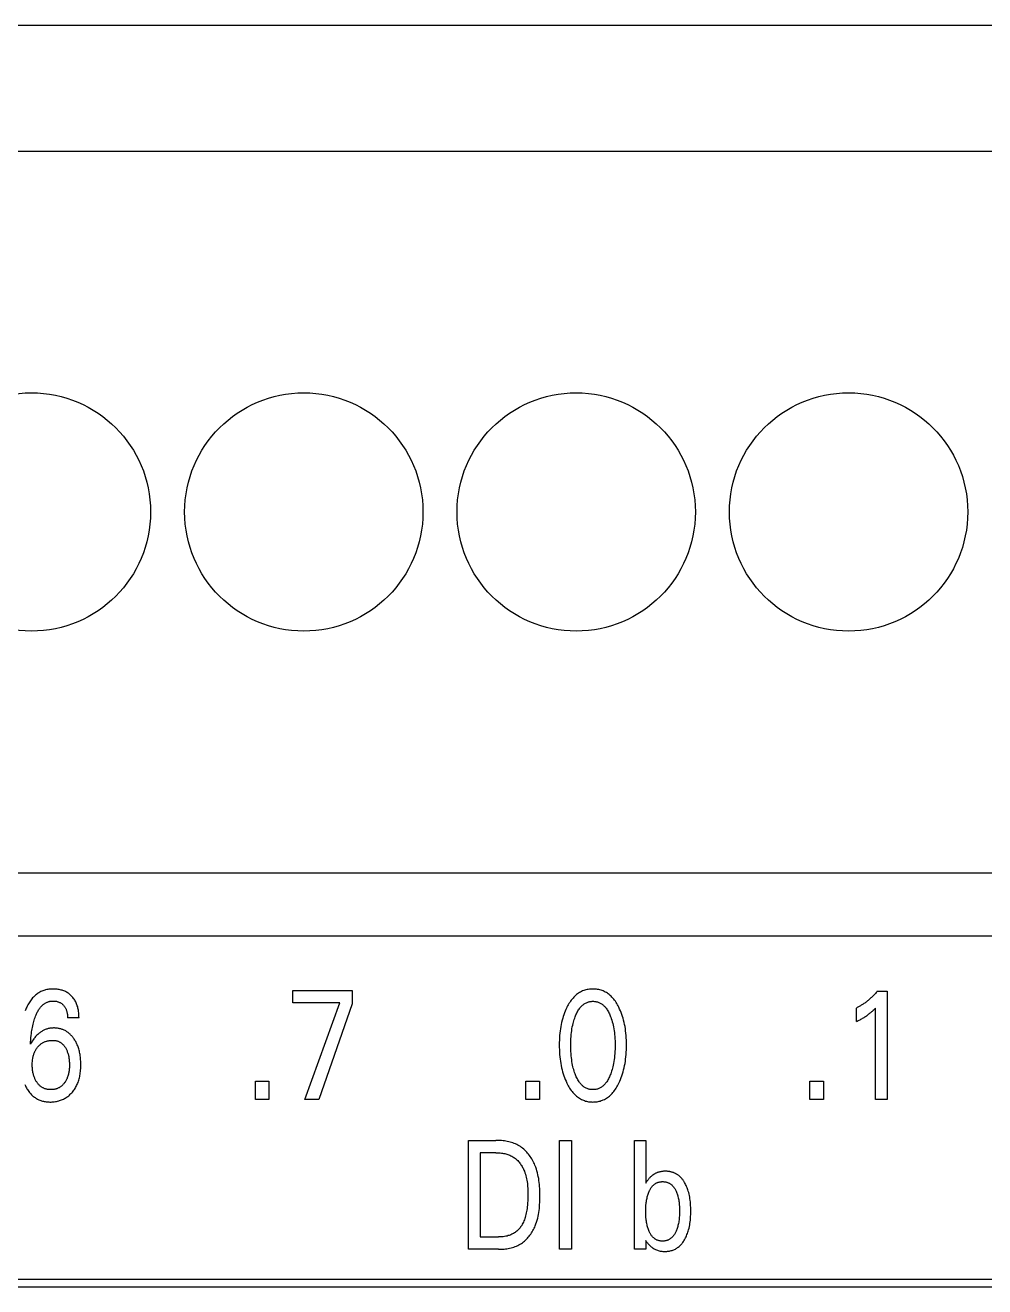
# Model space of a CAD drawing. Extents: x 867151 to 1787449, y -2071112 to -1028603.
# Drawn here: x 871158.05 to 871172.15, y -1032625.48 to -1032606.95 of the extents above; entities that cross this region are included whole.
import ezdxf

# ---------------------------------------------------------------- set-up
doc = ezdxf.new("R2010")
doc.units = 0
doc.header["$LTSCALE"] = 4
doc.header["$MEASUREMENT"] = 0
doc.layers.get('0').update_dxf_attribs({"linetype": 'CONTINUOUS'})
doc.layers.add('20000_FRONT_O', color=7, linetype='CONTINUOUS')

# ---------------------------------------------------------------- blocks, each defined once
blk = doc.blocks.new('CPU')
at = {"layer": '20000_FRONT_O', "color": 7, "linetype": 'Continuous'}
for p, q in [((82731.018, 11093.673), (82812.298, 11093.673)), ((82731.018, 11091.823), (82812.298, 11091.823)), ((82732.104, 11081.223), (82812.298, 11081.223)), ((82822.658, 11080.293), (82734.658, 11080.293)), ((82785.498, 11079.313), (82785.498, 11079.493)), ((82785.498, 11079.493), (82786.368, 11079.493)), ((82786.368, 11079.493), (82786.368, 11079.296)), ((82794.08, 11079.483), (82794.225, 11079.483)), ((82794.225, 11079.483), (82794.225, 11077.893)), ((82786.188, 11079.313), (82785.498, 11079.313)), ((82785.672, 11077.893), (82786.188, 11079.313)), ((82786.368, 11079.296), (82785.878, 11077.893)), ((82782.357, 11079.092), (82782.189, 11079.092)), ((82793.773, 11079.038), (82793.773, 11079.237)), ((82794.054, 11077.893), (82794.054, 11079.236)), ((82784.948, 11077.893), (82784.948, 11078.162)), ((82784.948, 11078.162), (82785.145, 11078.162)), ((82785.145, 11078.162), (82785.145, 11077.893)), ((82788.919, 11077.893), (82788.919, 11078.162)), ((82788.919, 11078.162), (82789.117, 11078.162)), ((82789.117, 11078.162), (82789.117, 11077.893)), ((82793.091, 11077.893), (82793.091, 11078.162)), ((82793.091, 11078.162), (82793.289, 11078.162)), ((82793.289, 11078.162), (82793.289, 11077.893)), ((82785.145, 11077.893), (82784.948, 11077.893)), ((82785.878, 11077.893), (82785.672, 11077.893)), ((82789.117, 11077.893), (82788.919, 11077.893)), ((82793.289, 11077.893), (82793.091, 11077.893)), ((82794.225, 11077.893), (82794.054, 11077.893)), ((82788.075, 11075.693), (82788.075, 11077.293)), ((82788.075, 11077.293), (82788.48, 11077.293)), ((82789.413, 11075.693), (82789.413, 11077.293)), ((82789.413, 11077.293), (82789.588, 11077.293)), ((82789.588, 11077.293), (82789.588, 11075.693)), ((82790.515, 11075.693), (82790.515, 11077.293)), ((82790.515, 11077.293), (82790.679, 11077.293)), ((82790.679, 11077.293), (82790.679, 11076.662)), ((82788.25, 11077.111), (82788.25, 11075.874)), ((82788.48, 11077.111), (82788.25, 11077.111)), ((82790.679, 11076.662), (82790.692, 11076.682)), ((82788.25, 11075.874), (82788.516, 11075.874)), ((82790.679, 11075.821), (82790.679, 11075.693)), ((82790.681, 11075.818), (82790.679, 11075.821)), ((82788.515, 11075.693), (82788.075, 11075.693)), ((82789.588, 11075.693), (82789.413, 11075.693)), ((82790.679, 11075.693), (82790.515, 11075.693)), ((82752.018, 11075.253), (82811.303, 11075.253)), ((82751.908, 11075.143), (82811.413, 11075.143))]:
    blk.add_line(p, q, dxfattribs=at)
for points in [[(82782.357, 11079.092), (82782.356, 11079.111), (82782.356, 11079.129), (82782.354, 11079.148), (82782.353, 11079.166), (82782.351, 11079.185), (82782.348, 11079.203), (82782.344, 11079.221), (82782.341, 11079.237), (82782.337, 11079.253), (82782.332, 11079.268), (82782.327, 11079.284), (82782.321, 11079.299), (82782.315, 11079.314), (82782.308, 11079.328), (82782.301, 11079.341), (82782.293, 11079.354), (82782.285, 11079.367), (82782.276, 11079.379), (82782.267, 11079.391), (82782.257, 11079.402), (82782.247, 11079.413), (82782.237, 11079.423), (82782.227, 11079.432), (82782.217, 11079.44), (82782.206, 11079.449), (82782.195, 11079.456), (82782.183, 11079.464), (82782.172, 11079.47), (82782.159, 11079.477), (82782.147, 11079.483), (82782.134, 11079.488), (82782.121, 11079.493), (82782.108, 11079.498), (82782.095, 11079.501), (82782.081, 11079.505), (82782.066, 11079.508), (82782.051, 11079.511), (82782.036, 11079.513), (82782.021, 11079.515), (82782.005, 11079.516), (82781.99, 11079.516), (82781.975, 11079.516), (82781.959, 11079.516), (82781.944, 11079.515), (82781.928, 11079.514), (82781.913, 11079.512), (82781.898, 11079.51), (82781.882, 11079.507), (82781.867, 11079.503), (82781.853, 11079.499), (82781.838, 11079.494), (82781.823, 11079.489), (82781.809, 11079.483), (82781.795, 11079.477), (82781.782, 11079.47), (82781.769, 11079.462), (82781.756, 11079.454), (82781.744, 11079.445), (82781.731, 11079.436), (82781.72, 11079.426), (82781.708, 11079.416), (82781.697, 11079.406), (82781.686, 11079.395), (82781.676, 11079.384), (82781.664, 11079.37), (82781.653, 11079.356), (82781.643, 11079.342), (82781.633, 11079.328), (82781.623, 11079.313), (82781.614, 11079.297), (82781.605, 11079.282), (82781.597, 11079.266), (82781.589, 11079.25), (82781.582, 11079.234), (82781.575, 11079.218), (82781.565, 11079.194)], [(82790.285, 11078.133), (82790.298, 11078.16), (82790.309, 11078.187), (82790.32, 11078.214), (82790.33, 11078.242), (82790.339, 11078.27), (82790.347, 11078.298), (82790.355, 11078.329), (82790.363, 11078.36), (82790.369, 11078.391), (82790.375, 11078.423), (82790.38, 11078.454), (82790.384, 11078.486), (82790.388, 11078.52), (82790.392, 11078.555), (82790.394, 11078.59), (82790.396, 11078.625), (82790.397, 11078.66), (82790.397, 11078.695), (82790.397, 11078.73), (82790.396, 11078.764), (82790.394, 11078.799), (82790.391, 11078.833), (82790.388, 11078.868), (82790.384, 11078.902), (82790.38, 11078.933), (82790.375, 11078.964), (82790.369, 11078.995), (82790.362, 11079.026), (82790.355, 11079.056), (82790.346, 11079.086), (82790.338, 11079.114), (82790.329, 11079.142), (82790.319, 11079.169), (82790.308, 11079.196), (82790.296, 11079.222), (82790.283, 11079.249), (82790.274, 11079.267), (82790.265, 11079.284), (82790.255, 11079.302), (82790.244, 11079.319), (82790.233, 11079.335), (82790.221, 11079.352), (82790.209, 11079.367), (82790.196, 11079.383), (82790.182, 11079.397), (82790.17, 11079.41), (82790.157, 11079.421), (82790.144, 11079.433), (82790.13, 11079.443), (82790.116, 11079.453), (82790.101, 11079.463), (82790.086, 11079.471), (82790.071, 11079.479), (82790.055, 11079.487), (82790.039, 11079.493), (82790.023, 11079.499), (82790.006, 11079.503), (82789.99, 11079.507), (82789.973, 11079.511), (82789.955, 11079.513), (82789.938, 11079.515), (82789.921, 11079.516), (82789.903, 11079.516), (82789.886, 11079.516), (82789.869, 11079.515), (82789.852, 11079.513), (82789.834, 11079.511), (82789.817, 11079.507), (82789.801, 11079.503), (82789.784, 11079.499), (82789.768, 11079.493), (82789.752, 11079.487), (82789.736, 11079.479), (82789.721, 11079.471), (82789.706, 11079.463), (82789.691, 11079.453), (82789.677, 11079.443), (82789.664, 11079.433), (82789.65, 11079.421), (82789.637, 11079.41), (82789.625, 11079.397), (82789.612, 11079.383), (82789.598, 11079.367), (82789.586, 11079.351), (82789.574, 11079.335), (82789.563, 11079.319), (82789.552, 11079.301), (82789.542, 11079.284), (82789.532, 11079.267), (82789.523, 11079.249), (82789.52, 11079.242)], [(82794.08, 11079.483), (82794.071, 11079.473), (82794.062, 11079.463), (82794.053, 11079.452), (82794.044, 11079.442), (82794.035, 11079.432), (82794.025, 11079.422), (82794.016, 11079.413), (82794.006, 11079.403), (82793.996, 11079.393), (82793.986, 11079.384), (82793.976, 11079.375), (82793.967, 11079.366), (82793.957, 11079.358), (82793.947, 11079.349), (82793.936, 11079.341), (82793.926, 11079.333), (82793.916, 11079.325), (82793.905, 11079.317), (82793.895, 11079.31), (82793.884, 11079.302), (82793.874, 11079.295), (82793.865, 11079.289), (82793.855, 11079.283), (82793.845, 11079.277), (82793.835, 11079.271), (82793.825, 11079.265), (82793.815, 11079.259), (82793.804, 11079.253), (82793.794, 11079.248), (82793.784, 11079.243), (82793.773, 11079.237)], [(82781.643, 11078.704), (82781.645, 11078.736), (82781.647, 11078.768), (82781.65, 11078.799), (82781.653, 11078.831), (82781.657, 11078.862), (82781.66, 11078.885), (82781.664, 11078.908), (82781.668, 11078.931), (82781.672, 11078.953), (82781.677, 11078.976), (82781.682, 11078.999), (82781.687, 11079.018), (82781.692, 11079.038), (82781.698, 11079.057), (82781.704, 11079.077), (82781.711, 11079.096), (82781.718, 11079.115), (82781.723, 11079.127), (82781.728, 11079.139), (82781.733, 11079.151), (82781.738, 11079.162), (82781.744, 11079.174), (82781.75, 11079.185), (82781.756, 11079.197), (82781.763, 11079.208), (82781.77, 11079.219), (82781.777, 11079.229), (82781.785, 11079.24), (82781.791, 11079.247), (82781.797, 11079.254), (82781.804, 11079.262), (82781.81, 11079.269), (82781.817, 11079.275), (82781.824, 11079.282), (82781.831, 11079.288), (82781.839, 11079.294), (82781.846, 11079.3), (82781.854, 11079.305), (82781.862, 11079.31), (82781.871, 11079.314), (82781.879, 11079.318), (82781.887, 11079.322), (82781.895, 11079.325), (82781.904, 11079.328), (82781.912, 11079.331), (82781.921, 11079.333), (82781.93, 11079.335), (82781.939, 11079.336), (82781.948, 11079.338), (82781.957, 11079.339), (82781.966, 11079.339), (82781.975, 11079.339), (82781.985, 11079.339), (82781.995, 11079.339), (82782.005, 11079.338), (82782.015, 11079.337), (82782.025, 11079.335), (82782.035, 11079.333), (82782.044, 11079.33), (82782.053, 11079.327), (82782.062, 11079.324), (82782.07, 11079.32), (82782.079, 11079.316), (82782.087, 11079.312), (82782.094, 11079.307), (82782.102, 11079.302), (82782.109, 11079.296), (82782.116, 11079.29), (82782.123, 11079.284), (82782.129, 11079.277), (82782.134, 11079.271), (82782.14, 11079.264), (82782.145, 11079.257), (82782.15, 11079.25), (82782.154, 11079.243), (82782.158, 11079.235), (82782.162, 11079.228), (82782.166, 11079.219), (82782.169, 11079.211), (82782.173, 11079.202), (82782.175, 11079.193), (82782.178, 11079.184), (82782.18, 11079.175), (82782.182, 11079.166), (82782.184, 11079.154), (82782.186, 11079.142), (82782.187, 11079.129), (82782.188, 11079.117), (82782.189, 11079.105), (82782.189, 11079.092)], [(82789.642, 11078.27), (82789.635, 11078.29), (82789.628, 11078.311), (82789.622, 11078.332), (82789.616, 11078.353), (82789.611, 11078.374), (82789.606, 11078.395), (82789.601, 11078.423), (82789.596, 11078.451), (82789.592, 11078.479), (82789.588, 11078.507), (82789.585, 11078.536), (82789.582, 11078.567), (82789.58, 11078.599), (82789.579, 11078.63), (82789.578, 11078.662), (82789.578, 11078.693), (82789.578, 11078.724), (82789.579, 11078.755), (82789.58, 11078.786), (82789.582, 11078.817), (82789.585, 11078.848), (82789.588, 11078.876), (82789.592, 11078.904), (82789.596, 11078.932), (82789.601, 11078.959), (82789.607, 11078.987), (82789.612, 11079.008), (82789.617, 11079.028), (82789.623, 11079.049), (82789.629, 11079.069), (82789.636, 11079.089), (82789.643, 11079.109), (82789.649, 11079.124), (82789.655, 11079.139), (82789.661, 11079.153), (82789.668, 11079.167), (82789.676, 11079.181), (82789.684, 11079.195), (82789.692, 11079.209), (82789.701, 11079.222), (82789.71, 11079.235), (82789.718, 11079.244), (82789.725, 11079.252), (82789.733, 11079.261), (82789.741, 11079.269), (82789.75, 11079.277), (82789.759, 11079.285), (82789.768, 11079.292), (82789.777, 11079.298), (82789.787, 11079.304), (82789.797, 11079.31), (82789.807, 11079.315), (82789.817, 11079.319), (82789.827, 11079.323), (82789.838, 11079.326), (82789.849, 11079.329), (82789.859, 11079.331), (82789.87, 11079.333), (82789.881, 11079.334), (82789.892, 11079.335), (82789.903, 11079.335), (82789.914, 11079.335), (82789.926, 11079.334), (82789.937, 11079.333), (82789.947, 11079.331), (82789.958, 11079.329), (82789.969, 11079.326), (82789.979, 11079.323), (82789.99, 11079.319), (82790, 11079.315), (82790.01, 11079.31), (82790.02, 11079.304), (82790.03, 11079.298), (82790.039, 11079.292), (82790.048, 11079.285), (82790.057, 11079.277), (82790.066, 11079.269), (82790.074, 11079.261), (82790.082, 11079.252), (82790.089, 11079.244), (82790.097, 11079.235), (82790.106, 11079.222), (82790.115, 11079.209), (82790.123, 11079.195), (82790.131, 11079.181), (82790.138, 11079.167), (82790.145, 11079.153), (82790.152, 11079.139), (82790.158, 11079.124), (82790.164, 11079.109), (82790.166, 11079.104)], [(82789.52, 11079.242), (82789.508, 11079.217), (82789.497, 11079.191), (82789.487, 11079.165), (82789.477, 11079.139), (82789.468, 11079.113), (82789.46, 11079.086), (82789.452, 11079.056), (82789.444, 11079.026), (82789.438, 11078.995), (82789.432, 11078.964), (82789.427, 11078.933), (82789.422, 11078.902), (82789.419, 11078.868), (82789.415, 11078.833), (82789.413, 11078.799), (82789.411, 11078.764), (82789.41, 11078.73), (82789.41, 11078.695), (82789.41, 11078.66), (82789.411, 11078.625), (82789.413, 11078.59), (82789.415, 11078.555), (82789.418, 11078.52), (82789.422, 11078.485), (82789.427, 11078.454), (82789.432, 11078.422), (82789.437, 11078.391), (82789.444, 11078.36), (82789.451, 11078.329), (82789.459, 11078.298), (82789.468, 11078.27), (82789.477, 11078.242), (82789.487, 11078.214), (82789.498, 11078.187), (82789.509, 11078.16), (82789.521, 11078.133), (82789.531, 11078.114), (82789.54, 11078.096), (82789.55, 11078.078), (82789.561, 11078.061), (82789.572, 11078.044), (82789.584, 11078.027), (82789.597, 11078.01), (82789.61, 11077.995), (82789.624, 11077.979), (82789.636, 11077.967), (82789.649, 11077.955), (82789.662, 11077.943), (82789.676, 11077.932), (82789.69, 11077.922), (82789.705, 11077.912), (82789.72, 11077.903), (82789.735, 11077.894), (82789.751, 11077.887), (82789.765, 11077.881), (82789.78, 11077.876), (82789.795, 11077.871), (82789.81, 11077.867), (82789.825, 11077.864), (82789.841, 11077.861), (82789.856, 11077.859), (82789.872, 11077.857), (82789.888, 11077.857), (82789.903, 11077.856), (82789.919, 11077.857), (82789.935, 11077.857), (82789.951, 11077.859), (82789.966, 11077.861), (82789.982, 11077.864), (82789.997, 11077.867), (82790.012, 11077.871), (82790.027, 11077.876), (82790.042, 11077.881), (82790.056, 11077.887), (82790.072, 11077.894), (82790.088, 11077.903), (82790.103, 11077.912), (82790.117, 11077.921), (82790.131, 11077.932), (82790.145, 11077.943), (82790.159, 11077.954), (82790.171, 11077.967), (82790.184, 11077.979), (82790.197, 11077.995), (82790.21, 11078.01), (82790.223, 11078.027), (82790.235, 11078.044), (82790.246, 11078.061), (82790.256, 11078.078), (82790.267, 11078.096), (82790.276, 11078.115), (82790.285, 11078.133)], [(82790.166, 11079.104), (82790.174, 11079.081), (82790.181, 11079.058), (82790.188, 11079.034), (82790.194, 11079.011), (82790.2, 11078.987), (82790.206, 11078.959), (82790.211, 11078.932), (82790.215, 11078.904), (82790.219, 11078.876), (82790.222, 11078.848), (82790.225, 11078.817), (82790.227, 11078.786), (82790.228, 11078.755), (82790.229, 11078.724), (82790.229, 11078.693), (82790.229, 11078.662), (82790.228, 11078.63), (82790.227, 11078.599), (82790.225, 11078.567), (82790.222, 11078.536), (82790.219, 11078.507), (82790.215, 11078.479), (82790.211, 11078.451), (82790.206, 11078.423), (82790.2, 11078.395), (82790.196, 11078.374), (82790.19, 11078.353), (82790.185, 11078.332), (82790.179, 11078.311), (82790.172, 11078.291), (82790.165, 11078.27), (82790.159, 11078.255), (82790.153, 11078.24), (82790.146, 11078.225), (82790.139, 11078.21), (82790.132, 11078.196), (82790.124, 11078.182), (82790.116, 11078.168), (82790.107, 11078.154), (82790.097, 11078.141), (82790.09, 11078.132), (82790.083, 11078.123), (82790.075, 11078.114), (82790.066, 11078.105), (82790.058, 11078.097), (82790.049, 11078.09), (82790.04, 11078.082), (82790.03, 11078.076), (82790.02, 11078.069), (82790.01, 11078.063), (82790, 11078.059), (82789.99, 11078.054), (82789.98, 11078.05), (82789.969, 11078.047), (82789.959, 11078.044), (82789.948, 11078.042), (82789.937, 11078.04), (82789.926, 11078.039), (82789.915, 11078.038), (82789.903, 11078.038), (82789.892, 11078.038), (82789.881, 11078.039), (82789.87, 11078.04), (82789.859, 11078.042), (82789.848, 11078.044), (82789.837, 11078.047), (82789.827, 11078.05), (82789.817, 11078.054), (82789.806, 11078.059), (82789.797, 11078.063), (82789.786, 11078.069), (82789.777, 11078.076), (82789.767, 11078.082), (82789.758, 11078.09), (82789.749, 11078.097), (82789.74, 11078.105), (82789.732, 11078.114), (82789.724, 11078.123), (82789.717, 11078.132), (82789.709, 11078.141), (82789.7, 11078.154), (82789.691, 11078.168), (82789.683, 11078.182), (82789.675, 11078.196), (82789.667, 11078.21), (82789.66, 11078.225), (82789.654, 11078.24), (82789.648, 11078.255), (82789.642, 11078.27)], [(82793.773, 11079.038), (82793.786, 11079.044), (82793.8, 11079.051), (82793.813, 11079.058), (82793.826, 11079.065), (82793.839, 11079.072), (82793.852, 11079.079), (82793.863, 11079.086), (82793.875, 11079.092), (82793.886, 11079.099), (82793.897, 11079.106), (82793.909, 11079.114), (82793.92, 11079.121), (82793.929, 11079.128), (82793.939, 11079.135), (82793.948, 11079.142), (82793.958, 11079.149), (82793.967, 11079.156), (82793.976, 11079.164), (82793.984, 11079.17), (82793.992, 11079.177), (82794, 11079.184), (82794.009, 11079.192), (82794.018, 11079.2), (82794.026, 11079.209), (82794.04, 11079.222), (82794.054, 11079.236)], [(82782.383, 11078.436), (82782.383, 11078.456), (82782.381, 11078.475), (82782.38, 11078.495), (82782.378, 11078.515), (82782.375, 11078.535), (82782.372, 11078.554), (82782.369, 11078.57), (82782.366, 11078.587), (82782.362, 11078.603), (82782.358, 11078.619), (82782.354, 11078.635), (82782.349, 11078.651), (82782.343, 11078.666), (82782.337, 11078.682), (82782.332, 11078.694), (82782.327, 11078.707), (82782.321, 11078.719), (82782.315, 11078.731), (82782.308, 11078.743), (82782.302, 11078.755), (82782.295, 11078.767), (82782.287, 11078.778), (82782.279, 11078.789), (82782.272, 11078.799), (82782.265, 11078.808), (82782.258, 11078.818), (82782.25, 11078.827), (82782.242, 11078.835), (82782.234, 11078.844), (82782.225, 11078.852), (82782.216, 11078.86), (82782.207, 11078.868), (82782.198, 11078.875), (82782.189, 11078.882), (82782.18, 11078.888), (82782.171, 11078.894), (82782.161, 11078.9), (82782.151, 11078.905), (82782.141, 11078.91), (82782.131, 11078.915), (82782.121, 11078.919), (82782.11, 11078.923), (82782.1, 11078.927), (82782.088, 11078.93), (82782.077, 11078.933), (82782.066, 11078.936), (82782.054, 11078.938), (82782.042, 11078.94), (82782.031, 11078.941), (82782.019, 11078.942), (82782.007, 11078.943), (82781.995, 11078.944), (82781.984, 11078.944), (82781.972, 11078.943), (82781.961, 11078.943), (82781.949, 11078.942), (82781.938, 11078.94), (82781.927, 11078.939), (82781.916, 11078.937), (82781.904, 11078.934), (82781.893, 11078.931), (82781.882, 11078.928), (82781.872, 11078.925), (82781.861, 11078.92), (82781.85, 11078.916), (82781.84, 11078.911), (82781.829, 11078.906), (82781.819, 11078.9), (82781.809, 11078.894), (82781.8, 11078.888), (82781.79, 11078.881), (82781.781, 11078.874), (82781.772, 11078.867), (82781.76, 11078.858), (82781.75, 11078.848), (82781.739, 11078.838), (82781.729, 11078.827), (82781.719, 11078.817), (82781.71, 11078.806), (82781.701, 11078.794), (82781.692, 11078.783), (82781.683, 11078.771), (82781.668, 11078.749), (82781.654, 11078.726), (82781.648, 11078.716), (82781.643, 11078.704)], [(82781.754, 11078.668), (82781.761, 11078.676), (82781.768, 11078.683), (82781.775, 11078.69), (82781.782, 11078.696), (82781.79, 11078.703), (82781.798, 11078.709), (82781.806, 11078.715), (82781.814, 11078.72), (82781.822, 11078.726), (82781.831, 11078.73), (82781.84, 11078.735), (82781.849, 11078.739), (82781.858, 11078.743), (82781.867, 11078.746), (82781.877, 11078.749), (82781.886, 11078.752), (82781.896, 11078.754), (82781.907, 11078.757), (82781.917, 11078.758), (82781.928, 11078.76), (82781.938, 11078.761), (82781.949, 11078.762), (82781.959, 11078.762), (82781.97, 11078.762), (82781.98, 11078.762), (82781.989, 11078.761), (82781.998, 11078.761), (82782.008, 11078.759), (82782.017, 11078.758), (82782.026, 11078.756), (82782.035, 11078.753), (82782.044, 11078.75), (82782.052, 11078.748), (82782.059, 11078.745), (82782.066, 11078.741), (82782.073, 11078.737), (82782.08, 11078.733), (82782.087, 11078.729), (82782.094, 11078.725), (82782.1, 11078.72), (82782.106, 11078.715), (82782.114, 11078.708), (82782.121, 11078.702), (82782.127, 11078.695), (82782.133, 11078.687), (82782.14, 11078.68), (82782.145, 11078.672), (82782.151, 11078.664), (82782.156, 11078.656), (82782.162, 11078.646), (82782.167, 11078.636), (82782.172, 11078.626), (82782.177, 11078.616), (82782.181, 11078.606), (82782.185, 11078.595), (82782.189, 11078.585), (82782.193, 11078.573), (82782.197, 11078.561), (82782.2, 11078.549), (82782.203, 11078.537), (82782.205, 11078.525), (82782.207, 11078.513), (82782.209, 11078.501), (82782.211, 11078.485), (82782.213, 11078.469), (82782.214, 11078.453), (82782.215, 11078.436), (82782.216, 11078.42), (82782.216, 11078.404), (82782.216, 11078.389), (82782.215, 11078.374), (82782.215, 11078.36), (82782.214, 11078.345), (82782.212, 11078.33), (82782.21, 11078.316), (82782.208, 11078.301), (82782.206, 11078.288), (82782.203, 11078.276), (82782.2, 11078.263), (82782.197, 11078.25), (82782.193, 11078.238), (82782.189, 11078.226), (82782.185, 11078.213), (82782.181, 11078.204), (82782.177, 11078.194), (82782.172, 11078.185), (82782.168, 11078.176), (82782.163, 11078.167), (82782.157, 11078.158), (82782.152, 11078.149), (82782.146, 11078.141), (82782.138, 11078.13)], [(82781.561, 11078.112), (82781.569, 11078.094), (82781.576, 11078.08), (82781.584, 11078.066), (82781.592, 11078.052), (82781.601, 11078.038), (82781.609, 11078.024), (82781.619, 11078.011), (82781.629, 11077.998), (82781.639, 11077.986), (82781.649, 11077.974), (82781.661, 11077.962), (82781.67, 11077.953), (82781.68, 11077.944), (82781.69, 11077.936), (82781.701, 11077.928), (82781.711, 11077.92), (82781.722, 11077.913), (82781.734, 11077.906), (82781.745, 11077.899), (82781.757, 11077.893), (82781.769, 11077.888), (82781.781, 11077.883), (82781.794, 11077.878), (82781.807, 11077.874), (82781.82, 11077.87), (82781.833, 11077.867), (82781.847, 11077.864), (82781.86, 11077.862), (82781.874, 11077.86), (82781.888, 11077.858), (82781.902, 11077.857), (82781.915, 11077.857), (82781.929, 11077.856), (82781.946, 11077.856), (82781.962, 11077.857), (82781.978, 11077.858), (82781.994, 11077.86), (82782.01, 11077.862), (82782.026, 11077.865), (82782.042, 11077.868), (82782.058, 11077.872), (82782.072, 11077.877), (82782.087, 11077.882), (82782.101, 11077.887), (82782.115, 11077.893), (82782.129, 11077.899), (82782.142, 11077.906), (82782.155, 11077.913), (82782.168, 11077.921), (82782.181, 11077.93), (82782.193, 11077.939), (82782.205, 11077.948), (82782.217, 11077.958), (82782.228, 11077.969), (82782.239, 11077.98), (82782.25, 11077.991), (82782.26, 11078.003), (82782.27, 11078.015), (82782.28, 11078.028), (82782.289, 11078.041), (82782.298, 11078.055), (82782.306, 11078.069), (82782.314, 11078.083), (82782.322, 11078.098), (82782.329, 11078.112), (82782.336, 11078.129), (82782.342, 11078.145), (82782.348, 11078.162), (82782.353, 11078.178), (82782.358, 11078.195), (82782.363, 11078.212), (82782.367, 11078.23), (82782.37, 11078.247), (82782.373, 11078.267), (82782.376, 11078.286), (82782.379, 11078.306), (82782.381, 11078.326), (82782.382, 11078.346), (82782.383, 11078.366), (82782.384, 11078.386), (82782.384, 11078.406), (82782.383, 11078.436)], [(82782.138, 11078.13), (82782.132, 11078.123), (82782.126, 11078.116), (82782.12, 11078.109), (82782.113, 11078.102), (82782.106, 11078.096), (82782.099, 11078.089), (82782.091, 11078.084), (82782.084, 11078.079), (82782.077, 11078.074), (82782.07, 11078.07), (82782.063, 11078.065), (82782.055, 11078.062), (82782.047, 11078.058), (82782.039, 11078.055), (82782.032, 11078.052), (82782.023, 11078.049), (82782.014, 11078.046), (82782.004, 11078.044), (82781.994, 11078.042), (82781.984, 11078.04), (82781.974, 11078.039), (82781.963, 11078.038), (82781.953, 11078.038), (82781.943, 11078.038), (82781.933, 11078.038), (82781.923, 11078.038), (82781.913, 11078.039), (82781.902, 11078.04), (82781.893, 11078.042), (82781.883, 11078.044), (82781.873, 11078.046), (82781.863, 11078.049), (82781.855, 11078.052), (82781.847, 11078.055), (82781.839, 11078.058), (82781.832, 11078.062), (82781.824, 11078.066), (82781.817, 11078.07), (82781.81, 11078.074), (82781.803, 11078.079), (82781.796, 11078.084), (82781.788, 11078.09), (82781.78, 11078.097), (82781.773, 11078.104), (82781.766, 11078.111), (82781.759, 11078.118), (82781.753, 11078.126), (82781.746, 11078.134), (82781.741, 11078.142), (82781.735, 11078.151), (82781.729, 11078.159), (82781.724, 11078.168), (82781.719, 11078.177), (82781.714, 11078.187), (82781.71, 11078.196), (82781.706, 11078.205), (82781.702, 11078.215), (82781.697, 11078.227), (82781.693, 11078.239), (82781.69, 11078.252), (82781.686, 11078.264), (82781.683, 11078.277), (82781.681, 11078.29), (82781.678, 11078.302), (82781.676, 11078.317), (82781.674, 11078.331), (82781.673, 11078.346), (82781.672, 11078.36), (82781.671, 11078.375), (82781.671, 11078.389), (82781.671, 11078.404), (82781.671, 11078.419), (82781.671, 11078.434), (82781.672, 11078.449), (82781.674, 11078.464), (82781.675, 11078.478), (82781.677, 11078.493), (82781.68, 11078.508), (82781.682, 11078.519), (82781.685, 11078.53), (82781.688, 11078.542), (82781.691, 11078.553), (82781.695, 11078.564), (82781.699, 11078.575), (82781.703, 11078.585), (82781.708, 11078.596), (82781.713, 11078.606), (82781.718, 11078.615), (82781.723, 11078.624), (82781.729, 11078.634), (82781.734, 11078.643), (82781.741, 11078.651), (82781.747, 11078.66), (82781.754, 11078.668)], [(82788.515, 11075.693), (82788.535, 11075.693), (82788.556, 11075.693), (82788.577, 11075.695), (82788.598, 11075.697), (82788.619, 11075.699), (82788.639, 11075.702), (82788.66, 11075.705), (82788.681, 11075.709), (82788.701, 11075.714), (82788.721, 11075.72), (82788.741, 11075.726), (82788.761, 11075.733), (82788.78, 11075.74), (82788.799, 11075.749), (82788.818, 11075.758), (82788.836, 11075.768), (82788.853, 11075.779), (82788.869, 11075.79), (82788.885, 11075.801), (82788.9, 11075.814), (82788.914, 11075.827), (82788.928, 11075.84), (82788.942, 11075.855), (82788.955, 11075.869), (82788.967, 11075.884), (82788.979, 11075.9), (82788.991, 11075.916), (82789.002, 11075.933), (82789.012, 11075.95), (82789.022, 11075.967), (82789.032, 11075.984), (82789.04, 11076.002), (82789.049, 11076.02), (82789.057, 11076.038), (82789.067, 11076.065), (82789.077, 11076.093), (82789.085, 11076.121), (82789.093, 11076.149), (82789.099, 11076.177), (82789.105, 11076.206), (82789.109, 11076.235), (82789.113, 11076.264), (82789.117, 11076.293), (82789.119, 11076.322), (82789.121, 11076.351), (82789.123, 11076.381), (82789.124, 11076.41), (82789.124, 11076.44), (82789.124, 11076.469), (82789.124, 11076.499), (82789.124, 11076.528), (82789.123, 11076.557), (82789.122, 11076.586), (82789.12, 11076.616), (82789.117, 11076.645), (82789.115, 11076.674), (82789.111, 11076.702), (82789.107, 11076.731), (82789.102, 11076.76), (82789.096, 11076.788), (82789.089, 11076.816), (82789.082, 11076.844), (82789.073, 11076.872), (82789.063, 11076.899), (82789.053, 11076.927), (82789.044, 11076.946), (82789.036, 11076.965), (82789.026, 11076.983), (82789.016, 11077.002), (82789.006, 11077.02), (82788.995, 11077.038), (82788.983, 11077.055), (82788.971, 11077.072), (82788.959, 11077.089), (82788.945, 11077.105), (82788.932, 11077.121), (82788.917, 11077.136), (82788.903, 11077.15), (82788.887, 11077.164), (82788.871, 11077.177), (82788.855, 11077.189), (82788.838, 11077.201), (82788.821, 11077.212), (82788.803, 11077.222), (82788.784, 11077.231), (82788.765, 11077.24), (82788.746, 11077.248), (82788.727, 11077.255), (82788.707, 11077.261), (82788.687, 11077.267), (82788.667, 11077.272), (82788.646, 11077.277), (82788.625, 11077.28), (82788.605, 11077.284), (82788.584, 11077.287), (82788.563, 11077.289), (82788.542, 11077.29), (82788.521, 11077.292), (82788.501, 11077.292), (82788.48, 11077.293)], [(82788.48, 11077.111), (82788.496, 11077.111), (82788.512, 11077.11), (82788.528, 11077.109), (82788.544, 11077.108), (82788.56, 11077.106), (82788.576, 11077.104), (82788.592, 11077.101), (82788.608, 11077.098), (82788.624, 11077.094), (82788.639, 11077.089), (82788.655, 11077.085), (82788.67, 11077.079), (82788.685, 11077.073), (82788.699, 11077.067), (82788.713, 11077.059), (82788.727, 11077.052), (82788.741, 11077.043), (82788.753, 11077.035), (82788.765, 11077.025), (82788.777, 11077.016), (82788.788, 11077.005), (82788.799, 11076.995), (82788.809, 11076.983), (82788.819, 11076.972), (82788.829, 11076.96), (82788.838, 11076.948), (82788.847, 11076.935), (82788.855, 11076.922), (82788.863, 11076.909), (82788.871, 11076.895), (82788.878, 11076.882), (82788.885, 11076.868), (82788.891, 11076.854), (82788.897, 11076.839), (82788.905, 11076.818), (82788.913, 11076.796), (82788.919, 11076.774), (82788.925, 11076.751), (82788.93, 11076.729), (82788.934, 11076.706), (82788.938, 11076.684), (82788.941, 11076.661), (82788.943, 11076.638), (82788.945, 11076.615), (82788.947, 11076.592), (82788.948, 11076.569), (82788.949, 11076.546), (82788.949, 11076.523), (82788.949, 11076.5), (82788.949, 11076.469), (82788.948, 11076.437), (82788.947, 11076.406), (82788.945, 11076.375), (82788.942, 11076.344), (82788.939, 11076.313), (82788.936, 11076.291), (82788.933, 11076.269), (82788.929, 11076.247), (82788.925, 11076.226), (82788.92, 11076.204), (82788.915, 11076.183), (82788.908, 11076.161), (82788.903, 11076.144), (82788.897, 11076.126), (82788.89, 11076.109), (82788.883, 11076.093), (82788.875, 11076.076), (82788.867, 11076.06), (82788.858, 11076.044), (82788.85, 11076.032), (82788.842, 11076.021), (82788.833, 11076.009), (82788.824, 11075.998), (82788.815, 11075.988), (82788.805, 11075.977), (82788.795, 11075.968), (82788.784, 11075.958), (82788.773, 11075.95), (82788.762, 11075.941), (82788.75, 11075.933), (82788.738, 11075.926), (82788.725, 11075.919), (82788.712, 11075.913), (82788.699, 11075.907), (82788.686, 11075.902), (82788.673, 11075.897), (82788.659, 11075.893), (82788.642, 11075.888), (82788.624, 11075.884), (82788.606, 11075.881), (82788.588, 11075.878), (82788.57, 11075.876), (82788.552, 11075.875), (82788.534, 11075.874), (82788.516, 11075.874)], [(82790.729, 11075.956), (82790.723, 11075.969), (82790.718, 11075.983), (82790.713, 11075.996), (82790.709, 11076.01), (82790.705, 11076.024), (82790.701, 11076.038), (82790.698, 11076.054), (82790.694, 11076.071), (82790.691, 11076.087), (82790.689, 11076.104), (82790.687, 11076.12), (82790.685, 11076.137), (82790.683, 11076.159), (82790.681, 11076.182), (82790.68, 11076.205), (82790.679, 11076.228), (82790.679, 11076.25), (82790.679, 11076.273), (82790.68, 11076.296), (82790.681, 11076.318), (82790.683, 11076.341), (82790.685, 11076.364), (82790.687, 11076.38), (82790.689, 11076.397), (82790.691, 11076.413), (82790.694, 11076.429), (82790.698, 11076.445), (82790.701, 11076.462), (82790.705, 11076.476), (82790.709, 11076.49), (82790.713, 11076.503), (82790.718, 11076.517), (82790.723, 11076.531), (82790.729, 11076.544), (82790.733, 11076.554), (82790.738, 11076.563), (82790.743, 11076.572), (82790.748, 11076.581), (82790.754, 11076.59), (82790.76, 11076.599), (82790.766, 11076.607), (82790.772, 11076.616), (82790.779, 11076.623), (82790.785, 11076.629), (82790.791, 11076.635), (82790.797, 11076.641), (82790.803, 11076.646), (82790.81, 11076.651), (82790.816, 11076.655), (82790.823, 11076.66), (82790.83, 11076.664), (82790.838, 11076.668), (82790.845, 11076.671), (82790.853, 11076.674), (82790.861, 11076.677), (82790.869, 11076.679), (82790.877, 11076.681), (82790.885, 11076.683), (82790.893, 11076.685), (82790.902, 11076.686), (82790.91, 11076.686), (82790.918, 11076.687), (82790.927, 11076.687), (82790.936, 11076.687), (82790.945, 11076.686), (82790.955, 11076.685), (82790.964, 11076.684), (82790.973, 11076.682), (82790.982, 11076.68), (82790.991, 11076.678), (82791, 11076.675), (82791.008, 11076.671), (82791.017, 11076.668), (82791.025, 11076.664), (82791.032, 11076.659), (82791.04, 11076.654), (82791.047, 11076.649), (82791.054, 11076.643), (82791.061, 11076.638), (82791.068, 11076.631), (82791.074, 11076.625), (82791.081, 11076.617), (82791.088, 11076.609), (82791.094, 11076.601), (82791.1, 11076.593), (82791.105, 11076.584), (82791.111, 11076.575), (82791.115, 11076.566), (82791.12, 11076.557), (82791.125, 11076.548), (82791.126, 11076.545)], [(82790.681, 11075.818), (82790.688, 11075.807), (82790.695, 11075.797), (82790.703, 11075.786), (82790.711, 11075.776), (82790.719, 11075.767), (82790.728, 11075.757), (82790.738, 11075.748), (82790.747, 11075.739), (82790.757, 11075.731), (82790.768, 11075.723), (82790.779, 11075.715), (82790.79, 11075.707), (82790.801, 11075.7), (82790.813, 11075.694), (82790.825, 11075.688), (82790.837, 11075.683), (82790.85, 11075.678), (82790.863, 11075.674), (82790.876, 11075.67), (82790.89, 11075.667), (82790.904, 11075.665), (82790.918, 11075.663), (82790.931, 11075.662), (82790.945, 11075.661), (82790.959, 11075.661), (82790.973, 11075.661), (82790.987, 11075.662), (82791, 11075.663), (82791.014, 11075.664), (82791.027, 11075.667), (82791.04, 11075.669), (82791.054, 11075.673), (82791.067, 11075.677), (82791.079, 11075.681), (82791.091, 11075.686), (82791.103, 11075.691), (82791.115, 11075.697), (82791.126, 11075.703), (82791.137, 11075.71), (82791.148, 11075.717), (82791.158, 11075.725), (82791.168, 11075.733), (82791.178, 11075.742), (82791.188, 11075.752), (82791.198, 11075.762), (82791.207, 11075.773), (82791.216, 11075.784), (82791.225, 11075.795), (82791.233, 11075.807), (82791.241, 11075.819), (82791.248, 11075.831), (82791.255, 11075.843), (82791.264, 11075.859), (82791.271, 11075.875), (82791.279, 11075.892), (82791.285, 11075.908), (82791.292, 11075.925), (82791.298, 11075.942), (82791.303, 11075.959), (82791.309, 11075.981), (82791.315, 11076.004), (82791.32, 11076.027), (82791.325, 11076.05), (82791.329, 11076.073), (82791.332, 11076.096), (82791.335, 11076.123), (82791.337, 11076.149), (82791.339, 11076.176), (82791.34, 11076.203), (82791.341, 11076.229), (82791.341, 11076.256), (82791.341, 11076.282), (82791.34, 11076.309), (82791.339, 11076.335), (82791.337, 11076.361), (82791.335, 11076.387), (82791.332, 11076.413), (82791.329, 11076.436), (82791.325, 11076.458), (82791.321, 11076.481), (82791.316, 11076.503), (82791.31, 11076.526), (82791.304, 11076.548), (82791.299, 11076.565), (82791.293, 11076.581), (82791.287, 11076.598), (82791.28, 11076.614), (82791.273, 11076.63), (82791.265, 11076.645), (82791.257, 11076.661), (82791.248, 11076.676), (82791.239, 11076.692)], [(82791.239, 11076.692), (82791.233, 11076.7), (82791.227, 11076.708), (82791.222, 11076.716), (82791.215, 11076.724), (82791.209, 11076.731), (82791.203, 11076.739), (82791.196, 11076.746), (82791.189, 11076.753), (82791.182, 11076.76), (82791.175, 11076.765), (82791.169, 11076.77), (82791.163, 11076.776), (82791.156, 11076.78), (82791.15, 11076.785), (82791.143, 11076.79), (82791.136, 11076.794), (82791.129, 11076.798), (82791.122, 11076.802), (82791.115, 11076.806), (82791.107, 11076.81), (82791.1, 11076.813), (82791.092, 11076.816), (82791.085, 11076.819), (82791.076, 11076.822), (82791.067, 11076.825), (82791.058, 11076.828), (82791.049, 11076.83), (82791.04, 11076.832), (82791.031, 11076.834), (82791.022, 11076.835), (82791.013, 11076.836), (82791.004, 11076.837), (82790.995, 11076.838), (82790.985, 11076.839), (82790.976, 11076.839), (82790.967, 11076.839), (82790.957, 11076.839), (82790.948, 11076.838), (82790.939, 11076.838), (82790.929, 11076.837), (82790.92, 11076.836), (82790.911, 11076.835), (82790.902, 11076.833), (82790.893, 11076.831), (82790.884, 11076.829), (82790.875, 11076.827), (82790.866, 11076.824), (82790.857, 11076.822), (82790.849, 11076.819), (82790.842, 11076.816), (82790.834, 11076.813), (82790.827, 11076.809), (82790.82, 11076.805), (82790.813, 11076.802), (82790.805, 11076.798), (82790.798, 11076.793), (82790.792, 11076.789), (82790.785, 11076.784), (82790.778, 11076.78), (82790.772, 11076.775), (82790.765, 11076.769), (82790.758, 11076.763), (82790.751, 11076.757), (82790.744, 11076.75), (82790.738, 11076.743), (82790.731, 11076.736), (82790.725, 11076.729), (82790.719, 11076.721), (82790.713, 11076.714), (82790.708, 11076.706), (82790.702, 11076.698), (82790.697, 11076.69), (82790.692, 11076.682)], [(82791.126, 11076.545), (82791.131, 11076.532), (82791.136, 11076.519), (82791.141, 11076.506), (82791.145, 11076.493), (82791.149, 11076.479), (82791.153, 11076.466), (82791.157, 11076.45), (82791.16, 11076.433), (82791.163, 11076.417), (82791.166, 11076.401), (82791.168, 11076.384), (82791.17, 11076.368), (82791.172, 11076.346), (82791.173, 11076.323), (82791.175, 11076.3), (82791.175, 11076.278), (82791.175, 11076.255), (82791.175, 11076.232), (82791.175, 11076.209), (82791.173, 11076.186), (82791.172, 11076.164), (82791.17, 11076.141), (82791.168, 11076.124), (82791.166, 11076.108), (82791.163, 11076.091), (82791.16, 11076.074), (82791.157, 11076.058), (82791.153, 11076.042), (82791.149, 11076.027), (82791.145, 11076.013), (82791.14, 11075.999), (82791.136, 11075.985), (82791.13, 11075.972), (82791.125, 11075.958), (82791.12, 11075.948), (82791.115, 11075.939), (82791.111, 11075.929), (82791.105, 11075.92), (82791.1, 11075.911), (82791.094, 11075.902), (82791.088, 11075.894), (82791.081, 11075.885), (82791.074, 11075.877), (82791.069, 11075.871), (82791.063, 11075.865), (82791.057, 11075.86), (82791.05, 11075.855), (82791.044, 11075.85), (82791.037, 11075.845), (82791.03, 11075.84), (82791.023, 11075.836), (82791.015, 11075.832), (82791.008, 11075.829), (82791, 11075.826), (82790.992, 11075.823), (82790.984, 11075.82), (82790.976, 11075.818), (82790.968, 11075.817), (82790.96, 11075.815), (82790.951, 11075.814), (82790.943, 11075.813), (82790.934, 11075.813), (82790.926, 11075.813), (82790.917, 11075.813), (82790.909, 11075.813), (82790.901, 11075.814), (82790.892, 11075.815), (82790.884, 11075.816), (82790.876, 11075.818), (82790.868, 11075.82), (82790.86, 11075.823), (82790.852, 11075.825), (82790.844, 11075.829), (82790.837, 11075.832), (82790.83, 11075.836), (82790.823, 11075.84), (82790.816, 11075.844), (82790.809, 11075.849), (82790.803, 11075.854), (82790.796, 11075.859), (82790.79, 11075.865), (82790.784, 11075.87), (82790.779, 11075.876), (82790.772, 11075.884), (82790.765, 11075.892), (82790.759, 11075.901), (82790.753, 11075.909), (82790.748, 11075.918), (82790.743, 11075.927), (82790.738, 11075.937), (82790.733, 11075.946), (82790.729, 11075.956)]]:
    blk.add_lwpolyline(points, dxfattribs=at)
for centre in [(82781.658, 11086.523), (82785.658, 11086.523), (82789.658, 11086.523), (82793.658, 11086.523)]:
    blk.add_circle(centre, 1.75, dxfattribs=at)

msp = doc.modelspace()

# ---------------------------------------------------------------- block references
msp.add_blockref('CPU', (788376.488, -1043700.624))

doc.saveas('drawing.dxf')
